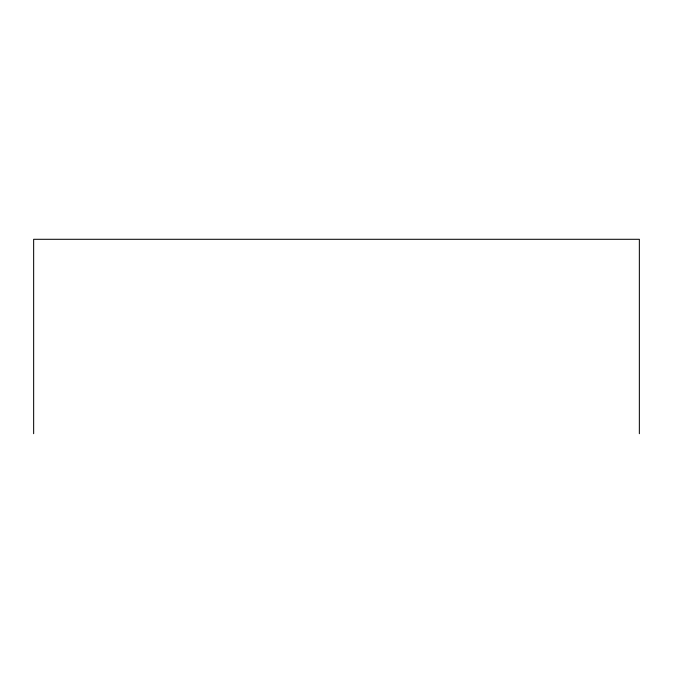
<?xml version="1.0" encoding="UTF-8"?>
<svg xmlns="http://www.w3.org/2000/svg" width="673" height="673" viewBox="0 0 673 673"><rect width="100%" height="100%" fill="white"/><g stroke="black" fill="none" stroke-linecap="round" stroke-linejoin="round"><path stroke-width="1.01" d="M639.35 433.706L639.35 239.294L33.65 239.294L33.65 433.706"/></g></svg>
